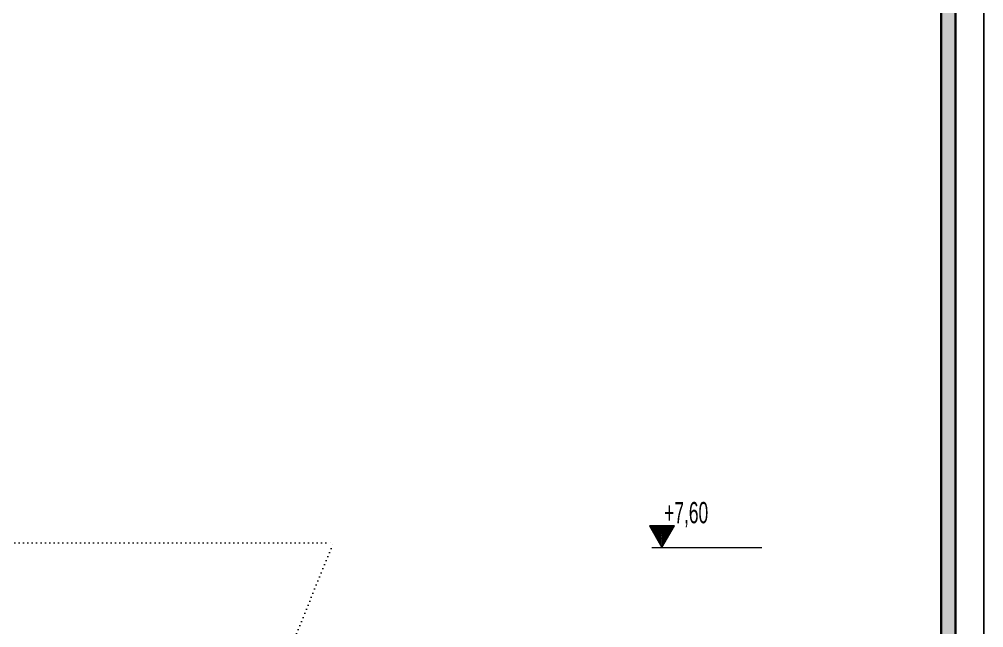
# Model space of a CAD drawing. Extents: x 775040 to 808375, y 4159409 to 4163651.
# Drawn here: x 793736 to 794418, y 4160919 to 4161349 of the extents above; entities that cross this region are included whole.
import ezdxf

# ---------------------------------------------------------------- set-up
doc = ezdxf.new("R2010")
doc.units = 0
doc.header["$MEASUREMENT"] = 0
doc.linetypes.add('ACAD_ISO07W100', pattern=[3, 0, -3])
for name, color, linetype, lineweight in [('25yazi', 255, 'Continuous', 15), ('KALIN', 30, 'Continuous', 18), ('P-HatchLight', 200, 'Continuous', 5), ('P-Levels', 240, 'Continuous', 20), ('P-Oklar', 31, 'Continuous', 18), ('Z_antet', 31, 'Continuous', 30), ('Z_izdot', 42, 'ACAD_ISO07W100', 9)]:
    doc.layers.add(name, color=color, linetype=linetype, lineweight=lineweight)
doc.layers.add('kot', color=4, linetype='Continuous')
doc.styles.add('50', font='swisscl.ttf', dxfattribs={"height": 50})

# ---------------------------------------------------------------- blocks, each defined once
blk = doc.blocks.new('KOTLAMAGORUNUS KESITTE')
at = {"layer": 'P-HatchLight'}
for points in [[(0.1521, 0.1484), (0.0722, 0.01), (-0.0077, 0.1484)], [(0.1434, 0.1434), (0.0722, 0.02), (0.0009, 0.1434)], [(0.1348, 0.1384), (0.0722, 0.03), (0.0096, 0.1384)], [(0.1261, 0.1334), (0.0722, 0.04), (0.0183, 0.1334)], [(0.1175, 0.1284), (0.0722, 0.05), (0.0269, 0.1284)], [(0.1088, 0.1234), (0.0722, 0.06), (0.0356, 0.1234)], [(0.1001, 0.1184), (0.0722, 0.07), (0.0442, 0.1184)], [(0.0915, 0.1134), (0.0722, 0.08), (0.0529, 0.1134)], [(0.0828, 0.1084), (0.0722, 0.09), (0.0616, 0.1084)], [(0.0742, 0.1034), (0.0722, 0.1), (0.0702, 0.1034)]]:
    blk.add_lwpolyline(points, close=True, dxfattribs=at)
at = {"layer": 'P-Oklar', "color": 2, "ltscale": 0.5}
blk.add_line((0, 0), (0.7795, 0), dxfattribs=at)
blk.add_lwpolyline([(-0.0164, 0.1534), (0.0722, 0), (0.1608, 0.1534)], close=True, dxfattribs=at)
at = {"layer": 'P-Levels', "color": 7, "style": '50', "width": 0.8}
blk.add_attdef('%%P0.00', (-0.0314, 0.1775), '', height=0.15, dxfattribs=at)

msp = doc.modelspace()

# ---------------------------------------------------------------- hatches: boundary and pattern name
at = {"layer": 'Z_antet'}
msp.add_hatch(color=256, dxfattribs=at).paths.add_polyline_path([(790577.64, 4159743.65), (790577.64, 4159438.75), (794388.09, 4159438.75), (794388.09, 4163258.75), (790577.64, 4163258.75), (790577.64, 4159741.15), (790567.64, 4159741.15), (790567.64, 4163268.75), (794398.09, 4163268.75), (794398.09, 4159428.75), (790567.64, 4159428.75), (790567.64, 4159743.65)])

# ---------------------------------------------------------------- linework, layer by layer
at = {"layer": 'KALIN'}
msp.add_lwpolyline([(790427.64, 4163288.75), (790427.64, 4159408.75), (794418.09, 4159408.75), (794418.09, 4163288.75)], close=True, dxfattribs=at)
msp.add_lwpolyline([(790447.64, 4159741.15), (790447.64, 4163288.75), (794418.09, 4163288.75), (794418.09, 4159408.75), (790447.64, 4159408.75), (790447.64, 4159743.65)], dxfattribs=at)
at = {"layer": 'Z_antet'}
msp.add_lwpolyline([(790577.64, 4159743.65), (790577.64, 4159438.75), (794388.09, 4159438.75), (794388.09, 4163258.75), (790577.64, 4163258.75), (790577.64, 4159741.15), (790567.64, 4159741.15), (790567.64, 4163268.75), (794398.09, 4163268.75), (794398.09, 4159428.75), (790567.64, 4159428.75), (790567.64, 4159743.65)], close=True, dxfattribs=at)
at = {"layer": 'Z_izdot'}
for p in [(793013.6, 4160978.68), (793928.49, 4160905.97)]:
    msp.add_line(p, (793958.2, 4160978.68), dxfattribs=at)

# ---------------------------------------------------------------- block references
at = {"layer": 'kot'}
ref = msp.add_blockref('KOTLAMAGORUNUS KESITTE', (794183.31, 4160975.36), dxfattribs=dict(at, xscale=100, yscale=100, zscale=100))
ref.add_attrib('%%P0.00', '+7,60', (794192.11, 4160992.59), dxfattribs={"layer": '25yazi', "height": 15, "style": '50', "width": 0.8})

doc.saveas('drawing.dxf')
